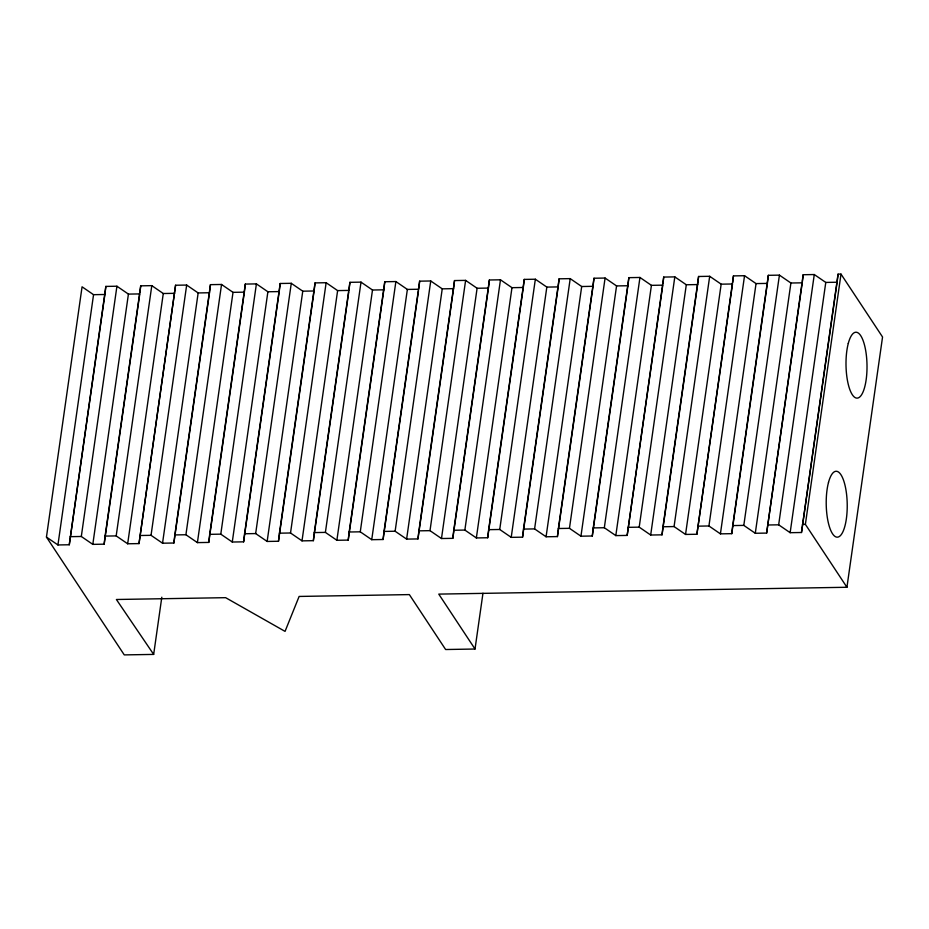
<?xml version="1.0" encoding="UTF-8"?>
<svg xmlns="http://www.w3.org/2000/svg" width="929" height="929" viewBox="0 0 929 929"><rect width="100%" height="100%" fill="white"/><g stroke="black" fill="none" stroke-linecap="round" stroke-linejoin="round"><path stroke-width="1.39" d="M105.848 286.411L104.896 294.493L93.55 294.679L82.066 286.806L46.45 537.078L57.935 544.951L69.28 544.766L105.848 286.411L116.926 286.225L128.423 294.098L139.768 293.912L104.153 544.173L92.807 544.371L81.311 536.486L70.221 536.672M104.153 544.173L105.093 536.091L116.183 535.905L127.668 543.779L139.013 543.593L175.581 285.238L186.671 285.064L198.156 292.937L209.501 292.74L210.453 284.657L221.543 284.471L233.016 292.345L244.373 292.159L245.314 284.077L256.404 283.891L267.889 291.764L279.234 291.578L280.186 283.496L291.276 283.31L302.761 291.183L314.107 290.986L315.047 282.904L326.137 282.718L337.622 290.603L348.967 290.405L349.919 282.323L361.009 282.137L372.494 290.011L383.84 289.825L384.78 281.742L395.882 281.557L407.366 289.43L418.7 289.244L419.653 281.162L430.742 280.976L442.239 288.849L453.573 288.652L454.525 280.57L465.615 280.384L477.1 288.257L488.445 288.071L489.386 279.989L500.476 279.803L511.972 287.676L523.306 287.491L524.258 279.408L535.348 279.223L546.833 287.096L558.178 286.91L559.13 278.816L570.209 278.63L581.693 286.515L593.05 286.318L593.991 278.235L605.081 278.05L616.566 285.923L627.911 285.737L628.863 277.655L639.953 277.469L651.426 285.342L662.783 285.157L627.168 535.418L615.811 535.603L604.326 527.73L593.248 527.916L592.296 535.998L580.95 536.196L569.454 528.322L558.375 528.508L557.423 536.59L546.078 536.776L534.593 528.903L523.503 529.089L522.562 537.171L511.217 537.357L499.732 529.484L488.642 529.669L487.69 537.752L476.356 537.949L464.86 530.064L453.77 530.25L452.818 538.332L441.484 538.53L429.999 530.656L418.909 530.842L417.957 538.925L406.612 539.11L395.127 531.237L384.037 531.423L383.085 539.505L371.739 539.691L360.266 531.818L349.165 532.003L348.224 540.086L336.879 540.283L325.394 532.398L314.304 532.584L313.352 540.678L302.006 540.864L290.522 532.991L279.432 533.176L278.491 541.259L267.146 541.444L255.661 533.571L244.571 533.757L243.619 541.839L232.273 542.025L220.788 534.152L209.699 534.338L208.758 542.42L197.401 542.617L185.916 534.744L174.838 534.93L173.886 543.012L162.54 543.198L151.044 535.325L139.965 535.51M139.013 543.593L175.581 285.238M627.168 535.418L663.724 277.074L674.814 276.888L686.299 284.762L697.644 284.564L698.596 276.482L709.686 276.296L721.171 284.169L732.516 283.984L696.901 534.256L685.544 534.442L674.071 526.569L662.981 526.755L662.029 534.837L650.683 535.023L639.198 527.149L628.109 527.335M662.934 283.809L663.724 277.074M696.901 534.256L733.457 275.901L744.547 275.716L756.043 283.589L767.377 283.403L768.329 275.321L779.419 275.135L790.904 283.008L802.25 282.822L766.634 533.083L755.289 533.269L743.804 525.396L732.714 525.582L731.762 533.664L720.416 533.861L708.932 525.977L697.842 526.162M732.679 282.637L733.457 275.901M766.634 533.083L803.19 274.729L814.28 274.543L825.776 282.428L837.11 282.23L838.063 274.148L841 274.101L882.55 337.006L846.934 587.267L438.755 594.107L475.021 649.023L445.63 649.522L409.352 594.595L299.126 596.441L285.052 631.383L225.631 597.672L116.392 599.495L153.668 654.411L124.265 654.899L46.45 537.078M802.412 281.475L803.19 274.729M139.919 292.565L140.72 285.83L151.799 285.644L163.283 293.518L174.64 293.332M767.575 525.001L778.665 524.815L790.149 532.689L801.495 532.503L838.063 274.148M57.935 544.951L93.55 294.679M69.28 544.766L104.896 294.493M81.311 536.486L116.926 286.225M92.807 544.371L128.423 294.098M105.093 536.091L140.72 285.83M116.183 535.905L151.799 285.644M127.668 543.779L163.283 293.518M151.044 535.325L186.671 285.064M162.54 543.198L198.156 292.937M153.668 654.411L161.809 597.208M174.838 534.93L210.453 284.657M173.886 543.012L209.501 292.74M185.916 534.744L221.543 284.471M197.401 542.617L233.016 292.345M209.699 534.338L245.314 284.077M208.758 542.42L244.373 292.159M220.788 534.152L256.404 283.891M232.273 542.025L267.889 291.764M244.571 533.757L280.186 283.496M243.619 541.839L279.234 291.578M255.661 533.571L291.276 283.31M267.146 541.444L302.761 291.183M279.432 533.176L315.047 282.904M278.491 541.259L314.107 290.986M290.522 532.991L326.137 282.718M302.006 540.864L337.622 290.603M314.304 532.584L349.919 282.323M313.352 540.678L348.77 291.834M325.394 532.398L361.009 282.137M336.879 540.283L372.494 290.011M349.165 532.003L384.78 281.742M348.224 540.086L383.84 289.825M360.266 531.818L395.882 281.557M371.739 539.691L407.366 289.43M384.037 531.423L419.653 281.162M383.085 539.505L418.503 290.672M395.127 531.237L430.742 280.976M406.612 539.11L442.239 288.849M418.909 530.842L454.525 280.57M417.957 538.925L453.573 288.652M429.999 530.656L465.615 280.384M441.484 538.53L477.1 288.257M453.77 530.25L489.386 279.989M452.818 538.332L488.236 289.5M464.86 530.064L500.476 279.803M476.356 537.949L511.972 287.676M488.642 529.669L524.258 279.408M487.69 537.752L523.306 287.491M475.021 649.023L482.964 593.248M499.732 529.484L535.348 279.223M511.217 537.357L546.833 287.096M523.503 529.089L559.13 278.816M522.562 537.171L558.178 286.91M534.593 528.903L570.209 278.63M546.078 536.776L581.693 286.515M558.375 528.508L593.991 278.235M557.423 536.59L593.05 286.318M569.454 528.322L605.081 278.05M580.95 536.196L616.566 285.923M593.248 527.916L628.863 277.655M592.296 535.998L627.911 285.737M604.326 527.73L639.953 277.469M615.811 535.603L651.426 285.342M639.198 527.149L674.814 276.888M650.683 535.023L686.299 284.762M662.981 526.755L698.596 276.482M662.029 534.837L697.644 284.564M674.071 526.569L709.686 276.296M685.544 534.442L721.171 284.169M708.932 525.977L744.547 275.716M720.416 533.861L756.043 283.589M732.714 525.582L768.329 275.321M731.762 533.664L767.377 283.403M743.804 525.396L779.419 275.135M755.289 533.269L790.904 283.008M778.665 524.815L814.28 274.543M790.149 532.689L825.776 282.428M801.495 532.503L837.11 282.23M846.934 587.267L805.385 524.362L841 274.101M802.447 524.42L805.385 524.362M848.282 343.416A32.956 10.498 89 0 0 854.935 397.473A32.956 10.498 89 0 0 866.281 354.576A32.956 10.498 89 0 0 848.282 343.416M828.494 482.453A32.956 10.498 89 0 0 835.136 536.509A32.956 10.498 89 0 0 846.493 493.613A32.956 10.498 89 0 0 828.494 482.453"/></g></svg>
